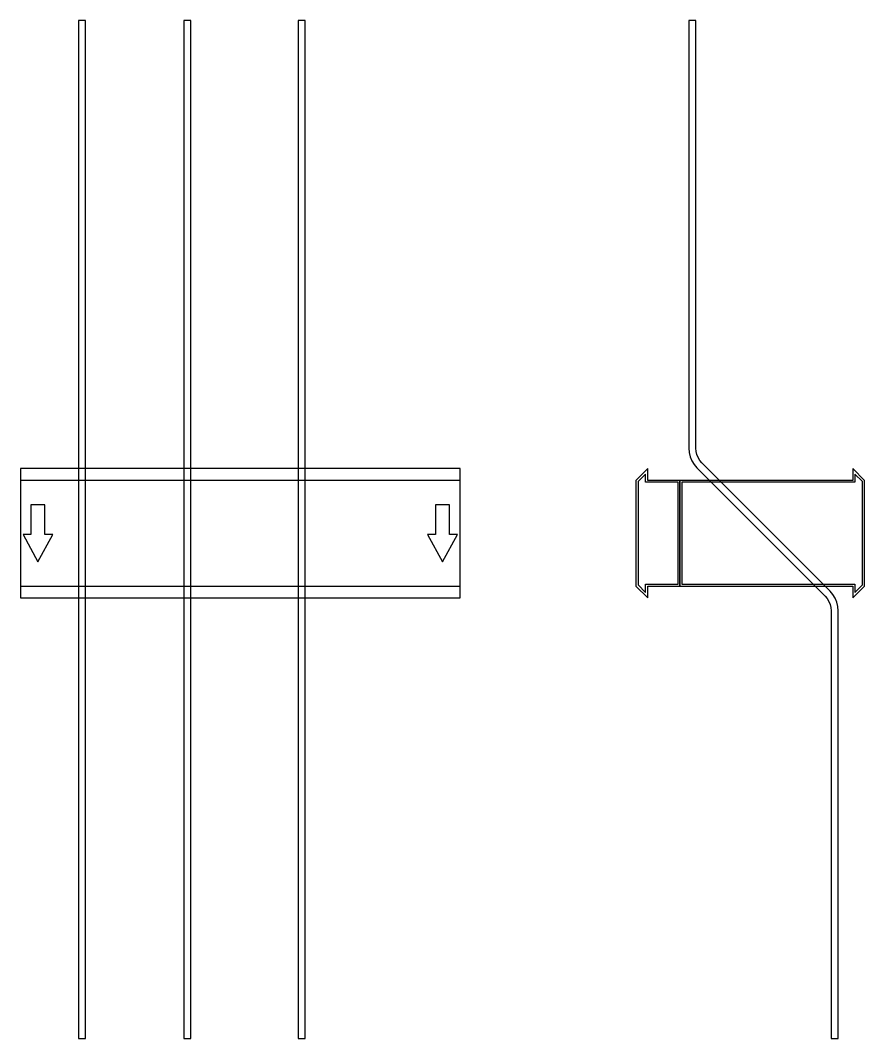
# Model space of a CAD drawing. Extents: x 0 to 960, y -575 to 583.
import ezdxf

# ---------------------------------------------------------------- set-up
doc = ezdxf.new("R2010")
doc.units = 0
doc.layers.add('Halfen', color=7, linetype='CONTINUOUS')

msp = doc.modelspace()

# ---------------------------------------------------------------- linework, layer by layer
at = {"layer": 'Halfen', "color": 7}
for points in [[(74, -574.569), (74, 583.197), (66, 583.197), (66, -574.569)], [(194, -574.569), (194, 583.197), (186, 583.197), (186, -574.569)], [(324, -574.569), (324, 583.197), (316, 583.197), (316, -574.569)], [(930, -574.569), (930, -88.284), (929.606, -83.278), (928.434, -78.396), (926.512, -73.757), (923.889, -69.475), (920.627, -65.657), (775.029, 79.941), (772.584, 82.805), (770.616, 86.016), (769.175, 89.495), (768.295, 93.157), (768, 96.912), (768, 583.197), (760, 583.197), (760, 96.912), (760.394, 91.906), (761.566, 87.023), (763.488, 82.384), (766.111, 78.103), (769.373, 74.284), (914.971, -71.314), (917.416, -74.177), (919.384, -77.388), (920.825, -80.868), (921.705, -84.53), (922, -88.284), (922, -574.569)], [(0, -73.5), (500, -73.5), (500, 73.5), (0, 73.5)], [(750, -60), (750, 60), (713.5, 60), (713.5, 73.5), (700, 60), (700, -60), (713.5, -73.5), (713.5, -60)], [(960, -60), (960, 60), (946.5, 73.5), (946.5, 60), (750, 60), (750, -60), (946.5, -60), (946.5, -73.5)], [(0, -60), (500, -60), (500, 60), (0, 60)], [(748, -58), (748, 58), (711, 58), (711, 67.25), (702.5, 58.75), (702.5, -58.75), (711, -67.25), (711, -58)], [(957.5, -58.75), (957.5, 58.75), (949, 67.25), (949, 58), (752, 58), (752, -58), (949, -58), (949, -67.25)], [(20, -32.5), (37, -1.5), (28, -1.5), (28, 32.5), (12, 32.5), (12, -1.5), (3, -1.5)], [(480, -32.5), (497, -1.5), (488, -1.5), (488, 32.5), (472, 32.5), (472, -1.5), (463, -1.5)]]:
    msp.add_lwpolyline(points, close=True, dxfattribs=at)

doc.saveas('drawing.dxf')
